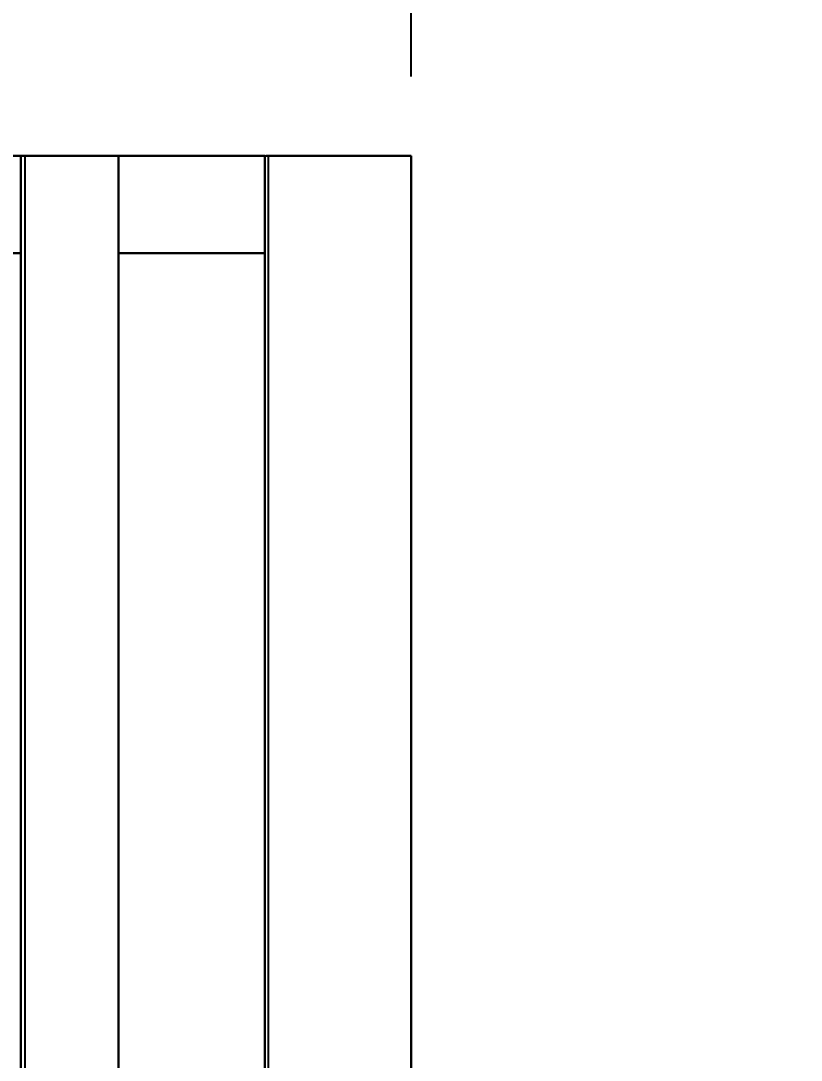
# Model space of a CAD drawing. Header units: millimetres. Extents: x -1379 to 1385823, y -4884429 to 548763.
# Drawn here: x 621563 to 621963, y -2294310 to -2293777 of the extents above; entities that cross this region are included whole.
import ezdxf

# ---------------------------------------------------------------- set-up
doc = ezdxf.new("R2010")
doc.units = ezdxf.units.MM
doc.layers.add('000 - CONCRETE_EX_LOUVERS_DEF_SUB', color=7, linetype='Continuous', plot=False)
doc.layers.add('000 - D I M', color=7, linetype='Continuous')
doc.styles.add('Arial_2', font='arial.ttf', dxfattribs={"height": 3})
doc.dimstyles.new('DPA-DIM-3_0_T-T', dxfattribs={"dimscale": 304.8, "dimtxt": 306.07782, "dimasz": 0.656168, "dimexe": 0.656168, "dimexo": 0.0625, "dimgap": 0.164042, "dimtad": 1, "dimdec": 0, "dimzin": 0, "dimdsep": 46, "dimtxsty": 'Arial_2', "dimblk1": 'OBLIQUE', "dimblk2": 'OBLIQUE', "dimsah": 1, "dimcen": 0.09, "dimdle": 0.656168, "dimclrd": 7, "dimclre": 7, "dimclrt": 7, "dimadec": 8, "dimazin": 0, "dimtfac": 1, "dimtdec": 4, "dimtix": 1, "dimtmove": 0, "dimatfit": 3, "dimfxl": 1.312336, "dimfxlon": 1, "dimtvp": 1, "dimtolj": 1, "dimtzin": 0, "dimarcsym": 2})

# ---------------------------------------------------------------- blocks, each defined once
blk = doc.blocks.new('DPA_CP_Entrance Louver Grill Vertical Z - Louver Grill Vertical Z-5247632-IV01 - ELEVATION 4')
at = {"layer": '000 - CONCRETE_EX_LOUVERS_DEF_SUB', "color": 7}
for p, q in [((2315277.73, 111625), (2315227.73, 111625)), ((2315227.73, 111625), (2315277.73, 111625)), ((2315277.73, 111625), (2315227.73, 111625)), ((2315227.73, 111625), (2315277.73, 111625)), ((2315277.73, 111625), (2315277.73, 109825)), ((2315277.73, 109825), (2315277.73, 111625)), ((2315277.73, 111625), (2315277.73, 109825)), ((2315277.73, 109825), (2315277.73, 111625)), ((2315277.73, 111575), (2315277.73, 111625)), ((2315277.73, 111625), (2315352.73, 111625)), ((2315352.73, 111625), (2315277.73, 111625)), ((2315277.73, 111625), (2315277.73, 111575)), ((2315352.73, 111625), (2315352.73, 109825)), ((2315352.73, 109825), (2315352.73, 111625)), ((2315352.73, 111625), (2315354.73, 111625)), ((2315352.73, 111625), (2315352.73, 109825)), ((2315352.73, 109825), (2315352.73, 111625)), ((2315352.73, 111625), (2315352.73, 111575)), ((2315352.73, 111575), (2315352.73, 111625)), ((2315353.33, 111625), (2315427.73, 111625)), ((2315354.73, 111625), (2315353.33, 111625)), ((2315427.73, 111625), (2315353.33, 111625)), ((2315427.73, 111625), (2315354.73, 111625)), ((2315354.73, 111625), (2315427.73, 111625)), ((2315354.73, 109825), (2315354.73, 111625)), ((2315354.73, 109825), (2315354.73, 111625)), ((2315427.73, 111625), (2315427.73, 109825)), ((2315427.73, 111625), (2315427.73, 109825)), ((2315427.73, 109825), (2315427.73, 111625)), ((2315427.73, 109825), (2315427.73, 111625)), ((2315227.73, 109885), (2315227.73, 111575)), ((2315227.73, 109885), (2315227.73, 111575)), ((2315352.73, 111575), (2315277.73, 111575)), ((2315277.73, 111575), (2315352.73, 111575))]:
    blk.add_line(p, q, dxfattribs=at)
blk = doc.blocks.new('GM_Louver Grill Vertical Z1 - Z Profile-5053999-IV01 - ELEVATION 4')
at = {"layer": '000 - CONCRETE_EX_LOUVERS_DEF_SUB', "color": 7, "lineweight": 9}
for p, q in [((2315352.73, 111625), (2315352.73, 109825)), ((2315352.73, 109825), (2315352.73, 111625)), ((2315353.33, 111625), (2315425.73, 111625)), ((2315354.73, 111625), (2315353.33, 111625)), ((2315427.73, 111625), (2315354.73, 111625)), ((2315425.73, 111625), (2315427.73, 111625)), ((2315427.73, 109825), (2315427.73, 111625)), ((2315427.73, 109825), (2315427.73, 111625)), ((2315427.73, 109825), (2315427.73, 111625))]:
    blk.add_line(p, q, dxfattribs=at)
blk = doc.blocks.new('DPA_CP_Entrance Louver Grill Vertical Z - Louver Grill Vertical Z-5053933-IV01 - ELEVATION 4')
at = {"layer": '000 - CONCRETE_EX_LOUVERS_DEF_SUB', "color": 7}
for p, q in [((2315277.73, 111625), (2315227.73, 111625)), ((2315227.73, 111625), (2315277.73, 111625)), ((2315277.73, 111625), (2315227.73, 111625)), ((2315227.73, 111625), (2315277.73, 111625)), ((2315277.73, 111625), (2315277.73, 109825)), ((2315277.73, 109825), (2315277.73, 111625)), ((2315277.73, 111625), (2315277.73, 109825)), ((2315277.73, 109825), (2315277.73, 111625)), ((2315277.73, 111575), (2315277.73, 111625)), ((2315277.73, 111625), (2315352.73, 111625)), ((2315352.73, 111625), (2315277.73, 111625)), ((2315277.73, 111625), (2315277.73, 111575)), ((2315352.73, 111625), (2315352.73, 109825)), ((2315352.73, 109825), (2315352.73, 111625)), ((2315352.73, 111625), (2315352.73, 109825)), ((2315352.73, 109825), (2315352.73, 111625)), ((2315352.73, 111625), (2315352.73, 111575)), ((2315352.73, 111575), (2315352.73, 111625)), ((2315353.33, 111625), (2315427.73, 111625)), ((2315354.73, 111625), (2315353.33, 111625)), ((2315353.33, 111625), (2315354.73, 111625)), ((2315427.73, 111625), (2315353.33, 111625)), ((2315427.73, 111625), (2315354.73, 111625)), ((2315354.73, 111625), (2315427.73, 111625)), ((2315427.73, 111625), (2315427.73, 109825)), ((2315427.73, 111625), (2315427.73, 109825)), ((2315427.73, 109825), (2315427.73, 111625)), ((2315427.73, 109825), (2315427.73, 111625)), ((2315227.73, 109885), (2315227.73, 111575)), ((2315227.73, 109885), (2315227.73, 111575)), ((2315227.73, 109885), (2315227.73, 111575)), ((2315227.73, 109885), (2315227.73, 111575)), ((2315352.73, 111575), (2315277.73, 111575)), ((2315277.73, 111575), (2315352.73, 111575))]:
    blk.add_line(p, q, dxfattribs=at)
blk = doc.blocks.new('DPA_CP_Entrance Louver Grill Vertical Z - Louver Grill Vertical Z-V168-IV01 - ELEVATION 4')
at = {"layer": '000 - CONCRETE_EX_LOUVERS_DEF_SUB', "color": 7}
for p, q in [((2315277.73, 111625), (2315227.73, 111625)), ((2315227.73, 111625), (2315277.73, 111625)), ((2315277.73, 111625), (2315227.73, 111625)), ((2315227.73, 111625), (2315277.73, 111625)), ((2315277.73, 111625), (2315277.73, 109825)), ((2315277.73, 109825), (2315277.73, 111625)), ((2315277.73, 111625), (2315277.73, 109825)), ((2315277.73, 109825), (2315277.73, 111625)), ((2315277.73, 111575), (2315277.73, 111625)), ((2315277.73, 111625), (2315352.73, 111625)), ((2315352.73, 111625), (2315277.73, 111625)), ((2315277.73, 111625), (2315277.73, 111575)), ((2315352.73, 111625), (2315352.73, 109825)), ((2315352.73, 109825), (2315352.73, 111625)), ((2315352.73, 111625), (2315352.73, 109825)), ((2315352.73, 109825), (2315352.73, 111625)), ((2315352.73, 111625), (2315352.73, 111575)), ((2315352.73, 111575), (2315352.73, 111625)), ((2315353.33, 111625), (2315427.73, 111625)), ((2315354.73, 111625), (2315353.33, 111625)), ((2315353.33, 111625), (2315354.73, 111625)), ((2315427.73, 111625), (2315353.33, 111625)), ((2315427.73, 111625), (2315354.73, 111625)), ((2315354.73, 111625), (2315427.73, 111625)), ((2315427.73, 111625), (2315427.73, 109825)), ((2315427.73, 111625), (2315427.73, 109825)), ((2315427.73, 109825), (2315427.73, 111625)), ((2315427.73, 109825), (2315427.73, 111625)), ((2315227.73, 109885), (2315227.73, 111575)), ((2315227.73, 109885), (2315227.73, 111575)), ((2315227.73, 109885), (2315227.73, 111575)), ((2315227.73, 109885), (2315227.73, 111575)), ((2315352.73, 111575), (2315277.73, 111575)), ((2315277.73, 111575), (2315352.73, 111575))]:
    blk.add_line(p, q, dxfattribs=at)
blk = doc.blocks.new('GM_Louver Grill Vertical Z1 - Z Profile-V169-IV01 - ELEVATION 4')
at = {"layer": '000 - CONCRETE_EX_LOUVERS_DEF_SUB', "color": 7, "lineweight": 9}
for p, q in [((2315352.73, 111625), (2315352.73, 109825)), ((2315352.73, 109825), (2315352.73, 111625)), ((2315353.33, 111625), (2315425.73, 111625)), ((2315354.73, 111625), (2315353.33, 111625)), ((2315427.73, 111625), (2315354.73, 111625)), ((2315425.73, 111625), (2315427.73, 111625)), ((2315427.73, 109825), (2315427.73, 111625)), ((2315427.73, 109825), (2315427.73, 111625)), ((2315427.73, 109825), (2315427.73, 111625))]:
    blk.add_line(p, q, dxfattribs=at)
blk = doc.blocks.new('GM_Louver Grill Vertical Z1 - Z Profile-V170-IV01 - ELEVATION 4')
at = {"layer": '000 - CONCRETE_EX_LOUVERS_DEF_SUB', "color": 7, "lineweight": 9}
for p, q in [((2315352.73, 111625), (2315352.73, 109825)), ((2315352.73, 109825), (2315352.73, 111625)), ((2315353.33, 111625), (2315425.73, 111625)), ((2315354.73, 111625), (2315353.33, 111625)), ((2315427.73, 111625), (2315354.73, 111625)), ((2315425.73, 111625), (2315427.73, 111625)), ((2315427.73, 109825), (2315427.73, 111625)), ((2315427.73, 109825), (2315427.73, 111625)), ((2315427.73, 109825), (2315427.73, 111625))]:
    blk.add_line(p, q, dxfattribs=at)
blk = doc.blocks.new('GM_Louver Grill Vertical Z1 - Z Profile-V171-IV01 - ELEVATION 4')
at = {"layer": '000 - CONCRETE_EX_LOUVERS_DEF_SUB', "color": 7, "lineweight": 9}
for p, q in [((2315352.73, 111625), (2315352.73, 109825)), ((2315352.73, 109825), (2315352.73, 111625)), ((2315353.33, 111625), (2315425.73, 111625)), ((2315354.73, 111625), (2315353.33, 111625)), ((2315427.73, 111625), (2315354.73, 111625)), ((2315425.73, 111625), (2315427.73, 111625)), ((2315427.73, 109825), (2315427.73, 111625)), ((2315427.73, 109825), (2315427.73, 111625)), ((2315427.73, 109825), (2315427.73, 111625))]:
    blk.add_line(p, q, dxfattribs=at)
blk = doc.blocks.new('GM_Louver Grill Vertical Z1 - Z Profile-V172-IV01 - ELEVATION 4')
at = {"layer": '000 - CONCRETE_EX_LOUVERS_DEF_SUB', "color": 7, "lineweight": 9}
for p, q in [((2315352.73, 111625), (2315352.73, 109825)), ((2315352.73, 109825), (2315352.73, 111625)), ((2315353.33, 111625), (2315425.73, 111625)), ((2315354.73, 111625), (2315353.33, 111625)), ((2315427.73, 111625), (2315354.73, 111625)), ((2315425.73, 111625), (2315427.73, 111625)), ((2315427.73, 109825), (2315427.73, 111625)), ((2315427.73, 109825), (2315427.73, 111625)), ((2315427.73, 109825), (2315427.73, 111625))]:
    blk.add_line(p, q, dxfattribs=at)
blk = doc.blocks.new('DPA_CP_Entrance Louver Grill Vertical Z - Louver Grill Vertical Z-5243039-IV01 - ELEVATION 4')
at = {"layer": '000 - CONCRETE_EX_LOUVERS_DEF_SUB', "color": 7}
for p, q in [((2315277.73, 111625), (2313909.73, 111625)), ((2315277.73, 111625), (2313909.73, 111625)), ((2315277.73, 111625), (2315227.73, 111625)), ((2315227.73, 111625), (2315277.73, 111625)), ((2315227.73, 111625), (2315277.73, 111625)), ((2315229.73, 111625), (2315227.73, 111625)), ((2315277.73, 111625), (2315229.73, 111625)), ((2315277.73, 111625), (2315277.73, 109825)), ((2315277.73, 109825), (2315277.73, 111625)), ((2315277.73, 109825), (2315277.73, 111625)), ((2315277.73, 109825), (2315277.73, 111625)), ((2315277.73, 111575), (2315277.73, 111625)), ((2315277.73, 111625), (2315277.73, 111575)), ((2313960.23, 111575), (2315227.73, 111575)), ((2315227.73, 111575), (2313960.23, 111575)), ((2315227.73, 109885), (2315227.73, 111575)), ((2315227.73, 109885), (2315227.73, 111575)), ((2315227.73, 111575), (2315227.73, 109885)), ((2315227.73, 109885), (2315227.73, 111575)), ((2315227.73, 109885), (2315227.73, 111575)), ((2315227.73, 109885), (2315227.73, 111575))]:
    blk.add_line(p, q, dxfattribs=at)
blk = doc.blocks.new('GM_Louver Grill Vertical Z1 - Z Profile-V173-IV01 - ELEVATION 4')
at = {"layer": '000 - CONCRETE_EX_LOUVERS_DEF_SUB', "color": 7, "lineweight": 9}
blk.add_line((2315227.73, 109885), (2315227.73, 111575), dxfattribs=at)
blk = doc.blocks.new('DPA_CP_Entrance Louver Grill Vertical Z - Louver Grill Vertical Z-5242974-IV01 - ELEVATION 4')
at = {"layer": '000 - CONCRETE_EX_LOUVERS_DEF_SUB', "color": 7}
for p, q in [((2313910.23, 111625), (2315277.73, 111625)), ((2313910.23, 111625), (2315277.73, 111625)), ((2315227.73, 111625), (2315277.73, 111625)), ((2315277.73, 111625), (2315227.73, 111625)), ((2315227.73, 111625), (2315229.73, 111625)), ((2315277.73, 111625), (2315227.73, 111625)), ((2315227.73, 111625), (2315227.73, 109825)), ((2315227.73, 109825), (2315227.73, 111625)), ((2315229.73, 111625), (2315277.73, 111625)), ((2315229.73, 111625), (2315229.73, 109825)), ((2315229.73, 111625), (2315229.73, 109825)), ((2315277.73, 109825), (2315277.73, 111625)), ((2315277.73, 109825), (2315277.73, 111625)), ((2315277.73, 111625), (2315277.73, 109825)), ((2315277.73, 111625), (2315277.73, 109825)), ((2315277.73, 111575), (2315277.73, 111625)), ((2315277.73, 111625), (2315277.73, 111575)), ((2315227.73, 111575), (2313960.23, 111575)), ((2313960.23, 111575), (2315227.73, 111575)), ((2315227.73, 111575), (2315227.73, 109885)), ((2315227.73, 109885), (2315227.73, 111575)), ((2315227.73, 111575), (2315227.73, 109885)), ((2315227.73, 109885), (2315227.73, 111575))]:
    blk.add_line(p, q, dxfattribs=at)
blk = doc.blocks.new('_Oblique')
at = {"color": 7, "linetype": 'ByBlock', "lineweight": -2}
blk.add_line((-0.5, -0.5), (0.5, 0.5), dxfattribs=at)
blk = doc.blocks.new('*D1897')
at = {"layer": '000 - D I M', "color": 7, "lineweight": -2, "transparency": 16777216}
for p, q in [((617707.78, -2293043.37), (617707.78, -2293624.32)), ((621762.78, -2293805.27), (621762.78, -2293224.32)), ((617507.78, -2293424.32), (621962.78, -2293424.32))]:
    blk.add_line(p, q, dxfattribs=at)
at = {"layer": 'Defpoints', "color": 7, "transparency": 16777216}
for p in [(617707.78, -2293024.32), (621762.78, -2293424.32), (621762.78, -2293824.32)]:
    blk.add_point(p, dxfattribs=at)
at = {"layer": '000 - D I M', "color": 7, "lineweight": -2, "transparency": 16777216, "xscale": 200, "yscale": 200, "zscale": 200, "rotation": 180}
blk.add_blockref('_Oblique', (617707.78, -2293424.32), dxfattribs=at)
at = {"layer": '000 - D I M', "color": 7, "lineweight": -2, "transparency": 16777216, "xscale": 200, "yscale": 200, "zscale": 200}
blk.add_blockref('_Oblique', (621762.78, -2293424.32), dxfattribs=at)
at = {"layer": '000 - D I M', "color": 7, "transparency": 16777216, "insert": (619735.28, -2293372.79), "char_height": 3, "width": 1107.5308, "attachment_point": 5, "style": 'Arial_2'}
blk.add_mtext('\\A1;4055', dxfattribs=at)

msp = doc.modelspace()

# ---------------------------------------------------------------- block references
at = {"layer": '000 - CONCRETE_EX_LOUVERS_DEF_SUB', "color": 7}
for name in ['DPA_CP_Entrance Louver Grill Vertical Z - Louver Grill Vertical Z-5243039-IV01 - ELEVATION 4', 'DPA_CP_Entrance Louver Grill Vertical Z - Louver Grill Vertical Z-5242974-IV01 - ELEVATION 4', 'DPA_CP_Entrance Louver Grill Vertical Z - Louver Grill Vertical Z-5247632-IV01 - ELEVATION 4', 'DPA_CP_Entrance Louver Grill Vertical Z - Louver Grill Vertical Z-5053933-IV01 - ELEVATION 4', 'DPA_CP_Entrance Louver Grill Vertical Z - Louver Grill Vertical Z-5053933-IV01 - ELEVATION 4', 'DPA_CP_Entrance Louver Grill Vertical Z - Louver Grill Vertical Z-5053933-IV01 - ELEVATION 4', 'DPA_CP_Entrance Louver Grill Vertical Z - Louver Grill Vertical Z-5053933-IV01 - ELEVATION 4', 'DPA_CP_Entrance Louver Grill Vertical Z - Louver Grill Vertical Z-5053933-IV01 - ELEVATION 4', 'DPA_CP_Entrance Louver Grill Vertical Z - Louver Grill Vertical Z-5053933-IV01 - ELEVATION 4', 'DPA_CP_Entrance Louver Grill Vertical Z - Louver Grill Vertical Z-5053933-IV01 - ELEVATION 4', 'DPA_CP_Entrance Louver Grill Vertical Z - Louver Grill Vertical Z-5053933-IV01 - ELEVATION 4', 'DPA_CP_Entrance Louver Grill Vertical Z - Louver Grill Vertical Z-5053933-IV01 - ELEVATION 4', 'DPA_CP_Entrance Louver Grill Vertical Z - Louver Grill Vertical Z-V168-IV01 - ELEVATION 4', 'GM_Louver Grill Vertical Z1 - Z Profile-5053999-IV01 - ELEVATION 4', 'GM_Louver Grill Vertical Z1 - Z Profile-5053999-IV01 - ELEVATION 4', 'GM_Louver Grill Vertical Z1 - Z Profile-5053999-IV01 - ELEVATION 4', 'GM_Louver Grill Vertical Z1 - Z Profile-5053999-IV01 - ELEVATION 4', 'GM_Louver Grill Vertical Z1 - Z Profile-5053999-IV01 - ELEVATION 4', 'GM_Louver Grill Vertical Z1 - Z Profile-5053999-IV01 - ELEVATION 4', 'GM_Louver Grill Vertical Z1 - Z Profile-5053999-IV01 - ELEVATION 4', 'GM_Louver Grill Vertical Z1 - Z Profile-5053999-IV01 - ELEVATION 4', 'GM_Louver Grill Vertical Z1 - Z Profile-5053999-IV01 - ELEVATION 4', 'GM_Louver Grill Vertical Z1 - Z Profile-5053999-IV01 - ELEVATION 4', 'GM_Louver Grill Vertical Z1 - Z Profile-5053999-IV01 - ELEVATION 4', 'GM_Louver Grill Vertical Z1 - Z Profile-5053999-IV01 - ELEVATION 4', 'GM_Louver Grill Vertical Z1 - Z Profile-5053999-IV01 - ELEVATION 4', 'GM_Louver Grill Vertical Z1 - Z Profile-5053999-IV01 - ELEVATION 4', 'GM_Louver Grill Vertical Z1 - Z Profile-5053999-IV01 - ELEVATION 4', 'GM_Louver Grill Vertical Z1 - Z Profile-5053999-IV01 - ELEVATION 4', 'GM_Louver Grill Vertical Z1 - Z Profile-5053999-IV01 - ELEVATION 4', 'GM_Louver Grill Vertical Z1 - Z Profile-5053999-IV01 - ELEVATION 4', 'GM_Louver Grill Vertical Z1 - Z Profile-5053999-IV01 - ELEVATION 4', 'GM_Louver Grill Vertical Z1 - Z Profile-5053999-IV01 - ELEVATION 4', 'GM_Louver Grill Vertical Z1 - Z Profile-5053999-IV01 - ELEVATION 4', 'GM_Louver Grill Vertical Z1 - Z Profile-5053999-IV01 - ELEVATION 4', 'GM_Louver Grill Vertical Z1 - Z Profile-5053999-IV01 - ELEVATION 4', 'GM_Louver Grill Vertical Z1 - Z Profile-5053999-IV01 - ELEVATION 4', 'GM_Louver Grill Vertical Z1 - Z Profile-5053999-IV01 - ELEVATION 4', 'GM_Louver Grill Vertical Z1 - Z Profile-5053999-IV01 - ELEVATION 4', 'GM_Louver Grill Vertical Z1 - Z Profile-5053999-IV01 - ELEVATION 4', 'GM_Louver Grill Vertical Z1 - Z Profile-5053999-IV01 - ELEVATION 4', 'GM_Louver Grill Vertical Z1 - Z Profile-5053999-IV01 - ELEVATION 4', 'GM_Louver Grill Vertical Z1 - Z Profile-5053999-IV01 - ELEVATION 4', 'GM_Louver Grill Vertical Z1 - Z Profile-5053999-IV01 - ELEVATION 4', 'GM_Louver Grill Vertical Z1 - Z Profile-5053999-IV01 - ELEVATION 4', 'GM_Louver Grill Vertical Z1 - Z Profile-V169-IV01 - ELEVATION 4', 'GM_Louver Grill Vertical Z1 - Z Profile-V169-IV01 - ELEVATION 4', 'GM_Louver Grill Vertical Z1 - Z Profile-V169-IV01 - ELEVATION 4', 'GM_Louver Grill Vertical Z1 - Z Profile-V169-IV01 - ELEVATION 4', 'GM_Louver Grill Vertical Z1 - Z Profile-V169-IV01 - ELEVATION 4', 'GM_Louver Grill Vertical Z1 - Z Profile-V169-IV01 - ELEVATION 4', 'GM_Louver Grill Vertical Z1 - Z Profile-V169-IV01 - ELEVATION 4', 'GM_Louver Grill Vertical Z1 - Z Profile-V169-IV01 - ELEVATION 4', 'GM_Louver Grill Vertical Z1 - Z Profile-V169-IV01 - ELEVATION 4', 'GM_Louver Grill Vertical Z1 - Z Profile-V169-IV01 - ELEVATION 4', 'GM_Louver Grill Vertical Z1 - Z Profile-V169-IV01 - ELEVATION 4', 'GM_Louver Grill Vertical Z1 - Z Profile-V169-IV01 - ELEVATION 4', 'GM_Louver Grill Vertical Z1 - Z Profile-V169-IV01 - ELEVATION 4', 'GM_Louver Grill Vertical Z1 - Z Profile-5053999-IV01 - ELEVATION 4', 'GM_Louver Grill Vertical Z1 - Z Profile-5053999-IV01 - ELEVATION 4', 'GM_Louver Grill Vertical Z1 - Z Profile-5053999-IV01 - ELEVATION 4', 'GM_Louver Grill Vertical Z1 - Z Profile-5053999-IV01 - ELEVATION 4', 'GM_Louver Grill Vertical Z1 - Z Profile-V169-IV01 - ELEVATION 4', 'GM_Louver Grill Vertical Z1 - Z Profile-5053999-IV01 - ELEVATION 4', 'GM_Louver Grill Vertical Z1 - Z Profile-V169-IV01 - ELEVATION 4', 'GM_Louver Grill Vertical Z1 - Z Profile-V169-IV01 - ELEVATION 4', 'GM_Louver Grill Vertical Z1 - Z Profile-V169-IV01 - ELEVATION 4', 'GM_Louver Grill Vertical Z1 - Z Profile-V169-IV01 - ELEVATION 4', 'GM_Louver Grill Vertical Z1 - Z Profile-V169-IV01 - ELEVATION 4', 'GM_Louver Grill Vertical Z1 - Z Profile-V169-IV01 - ELEVATION 4', 'GM_Louver Grill Vertical Z1 - Z Profile-V169-IV01 - ELEVATION 4', 'GM_Louver Grill Vertical Z1 - Z Profile-V169-IV01 - ELEVATION 4', 'GM_Louver Grill Vertical Z1 - Z Profile-V169-IV01 - ELEVATION 4', 'GM_Louver Grill Vertical Z1 - Z Profile-V169-IV01 - ELEVATION 4', 'GM_Louver Grill Vertical Z1 - Z Profile-V169-IV01 - ELEVATION 4', 'GM_Louver Grill Vertical Z1 - Z Profile-V169-IV01 - ELEVATION 4', 'GM_Louver Grill Vertical Z1 - Z Profile-V169-IV01 - ELEVATION 4', 'GM_Louver Grill Vertical Z1 - Z Profile-V169-IV01 - ELEVATION 4', 'GM_Louver Grill Vertical Z1 - Z Profile-V169-IV01 - ELEVATION 4', 'GM_Louver Grill Vertical Z1 - Z Profile-V169-IV01 - ELEVATION 4', 'GM_Louver Grill Vertical Z1 - Z Profile-V169-IV01 - ELEVATION 4', 'GM_Louver Grill Vertical Z1 - Z Profile-V169-IV01 - ELEVATION 4', 'GM_Louver Grill Vertical Z1 - Z Profile-V169-IV01 - ELEVATION 4', 'GM_Louver Grill Vertical Z1 - Z Profile-V169-IV01 - ELEVATION 4', 'GM_Louver Grill Vertical Z1 - Z Profile-V169-IV01 - ELEVATION 4', 'GM_Louver Grill Vertical Z1 - Z Profile-V169-IV01 - ELEVATION 4', 'GM_Louver Grill Vertical Z1 - Z Profile-V169-IV01 - ELEVATION 4', 'GM_Louver Grill Vertical Z1 - Z Profile-V169-IV01 - ELEVATION 4', 'GM_Louver Grill Vertical Z1 - Z Profile-V169-IV01 - ELEVATION 4', 'GM_Louver Grill Vertical Z1 - Z Profile-V169-IV01 - ELEVATION 4', 'GM_Louver Grill Vertical Z1 - Z Profile-V169-IV01 - ELEVATION 4', 'GM_Louver Grill Vertical Z1 - Z Profile-V169-IV01 - ELEVATION 4', 'GM_Louver Grill Vertical Z1 - Z Profile-V169-IV01 - ELEVATION 4', 'GM_Louver Grill Vertical Z1 - Z Profile-V169-IV01 - ELEVATION 4', 'GM_Louver Grill Vertical Z1 - Z Profile-V169-IV01 - ELEVATION 4', 'GM_Louver Grill Vertical Z1 - Z Profile-V169-IV01 - ELEVATION 4', 'GM_Louver Grill Vertical Z1 - Z Profile-V169-IV01 - ELEVATION 4', 'GM_Louver Grill Vertical Z1 - Z Profile-V169-IV01 - ELEVATION 4', 'GM_Louver Grill Vertical Z1 - Z Profile-V169-IV01 - ELEVATION 4', 'GM_Louver Grill Vertical Z1 - Z Profile-V169-IV01 - ELEVATION 4', 'GM_Louver Grill Vertical Z1 - Z Profile-V169-IV01 - ELEVATION 4', 'GM_Louver Grill Vertical Z1 - Z Profile-V169-IV01 - ELEVATION 4', 'GM_Louver Grill Vertical Z1 - Z Profile-V170-IV01 - ELEVATION 4', 'GM_Louver Grill Vertical Z1 - Z Profile-V170-IV01 - ELEVATION 4', 'GM_Louver Grill Vertical Z1 - Z Profile-V170-IV01 - ELEVATION 4', 'GM_Louver Grill Vertical Z1 - Z Profile-V170-IV01 - ELEVATION 4', 'GM_Louver Grill Vertical Z1 - Z Profile-V170-IV01 - ELEVATION 4', 'GM_Louver Grill Vertical Z1 - Z Profile-V170-IV01 - ELEVATION 4', 'GM_Louver Grill Vertical Z1 - Z Profile-V170-IV01 - ELEVATION 4', 'GM_Louver Grill Vertical Z1 - Z Profile-V170-IV01 - ELEVATION 4', 'GM_Louver Grill Vertical Z1 - Z Profile-V170-IV01 - ELEVATION 4', 'GM_Louver Grill Vertical Z1 - Z Profile-V170-IV01 - ELEVATION 4', 'GM_Louver Grill Vertical Z1 - Z Profile-V170-IV01 - ELEVATION 4', 'GM_Louver Grill Vertical Z1 - Z Profile-V170-IV01 - ELEVATION 4', 'GM_Louver Grill Vertical Z1 - Z Profile-V170-IV01 - ELEVATION 4', 'GM_Louver Grill Vertical Z1 - Z Profile-V170-IV01 - ELEVATION 4', 'GM_Louver Grill Vertical Z1 - Z Profile-V170-IV01 - ELEVATION 4', 'GM_Louver Grill Vertical Z1 - Z Profile-V170-IV01 - ELEVATION 4', 'GM_Louver Grill Vertical Z1 - Z Profile-V170-IV01 - ELEVATION 4', 'GM_Louver Grill Vertical Z1 - Z Profile-V170-IV01 - ELEVATION 4', 'GM_Louver Grill Vertical Z1 - Z Profile-V170-IV01 - ELEVATION 4', 'GM_Louver Grill Vertical Z1 - Z Profile-V170-IV01 - ELEVATION 4', 'GM_Louver Grill Vertical Z1 - Z Profile-V170-IV01 - ELEVATION 4', 'GM_Louver Grill Vertical Z1 - Z Profile-V170-IV01 - ELEVATION 4', 'GM_Louver Grill Vertical Z1 - Z Profile-V170-IV01 - ELEVATION 4', 'GM_Louver Grill Vertical Z1 - Z Profile-V170-IV01 - ELEVATION 4', 'GM_Louver Grill Vertical Z1 - Z Profile-V170-IV01 - ELEVATION 4', 'GM_Louver Grill Vertical Z1 - Z Profile-V170-IV01 - ELEVATION 4', 'GM_Louver Grill Vertical Z1 - Z Profile-V170-IV01 - ELEVATION 4', 'GM_Louver Grill Vertical Z1 - Z Profile-V170-IV01 - ELEVATION 4', 'GM_Louver Grill Vertical Z1 - Z Profile-V170-IV01 - ELEVATION 4', 'GM_Louver Grill Vertical Z1 - Z Profile-V170-IV01 - ELEVATION 4', 'GM_Louver Grill Vertical Z1 - Z Profile-V170-IV01 - ELEVATION 4', 'GM_Louver Grill Vertical Z1 - Z Profile-V170-IV01 - ELEVATION 4', 'GM_Louver Grill Vertical Z1 - Z Profile-V170-IV01 - ELEVATION 4', 'GM_Louver Grill Vertical Z1 - Z Profile-V170-IV01 - ELEVATION 4', 'GM_Louver Grill Vertical Z1 - Z Profile-V170-IV01 - ELEVATION 4', 'GM_Louver Grill Vertical Z1 - Z Profile-V170-IV01 - ELEVATION 4', 'GM_Louver Grill Vertical Z1 - Z Profile-V170-IV01 - ELEVATION 4', 'GM_Louver Grill Vertical Z1 - Z Profile-V170-IV01 - ELEVATION 4', 'GM_Louver Grill Vertical Z1 - Z Profile-V171-IV01 - ELEVATION 4', 'GM_Louver Grill Vertical Z1 - Z Profile-V171-IV01 - ELEVATION 4', 'GM_Louver Grill Vertical Z1 - Z Profile-V171-IV01 - ELEVATION 4', 'GM_Louver Grill Vertical Z1 - Z Profile-V171-IV01 - ELEVATION 4', 'GM_Louver Grill Vertical Z1 - Z Profile-V170-IV01 - ELEVATION 4', 'GM_Louver Grill Vertical Z1 - Z Profile-V170-IV01 - ELEVATION 4', 'GM_Louver Grill Vertical Z1 - Z Profile-V170-IV01 - ELEVATION 4', 'GM_Louver Grill Vertical Z1 - Z Profile-V170-IV01 - ELEVATION 4', 'GM_Louver Grill Vertical Z1 - Z Profile-V170-IV01 - ELEVATION 4', 'GM_Louver Grill Vertical Z1 - Z Profile-V170-IV01 - ELEVATION 4', 'GM_Louver Grill Vertical Z1 - Z Profile-V170-IV01 - ELEVATION 4', 'GM_Louver Grill Vertical Z1 - Z Profile-V170-IV01 - ELEVATION 4', 'GM_Louver Grill Vertical Z1 - Z Profile-V170-IV01 - ELEVATION 4', 'GM_Louver Grill Vertical Z1 - Z Profile-V170-IV01 - ELEVATION 4', 'GM_Louver Grill Vertical Z1 - Z Profile-V170-IV01 - ELEVATION 4', 'GM_Louver Grill Vertical Z1 - Z Profile-V170-IV01 - ELEVATION 4', 'GM_Louver Grill Vertical Z1 - Z Profile-V170-IV01 - ELEVATION 4', 'GM_Louver Grill Vertical Z1 - Z Profile-V171-IV01 - ELEVATION 4', 'GM_Louver Grill Vertical Z1 - Z Profile-V170-IV01 - ELEVATION 4', 'GM_Louver Grill Vertical Z1 - Z Profile-V171-IV01 - ELEVATION 4', 'GM_Louver Grill Vertical Z1 - Z Profile-V171-IV01 - ELEVATION 4', 'GM_Louver Grill Vertical Z1 - Z Profile-V171-IV01 - ELEVATION 4', 'GM_Louver Grill Vertical Z1 - Z Profile-V171-IV01 - ELEVATION 4', 'GM_Louver Grill Vertical Z1 - Z Profile-V171-IV01 - ELEVATION 4', 'GM_Louver Grill Vertical Z1 - Z Profile-V171-IV01 - ELEVATION 4', 'GM_Louver Grill Vertical Z1 - Z Profile-V171-IV01 - ELEVATION 4', 'GM_Louver Grill Vertical Z1 - Z Profile-V171-IV01 - ELEVATION 4', 'GM_Louver Grill Vertical Z1 - Z Profile-V171-IV01 - ELEVATION 4', 'GM_Louver Grill Vertical Z1 - Z Profile-V171-IV01 - ELEVATION 4', 'GM_Louver Grill Vertical Z1 - Z Profile-V171-IV01 - ELEVATION 4', 'GM_Louver Grill Vertical Z1 - Z Profile-V171-IV01 - ELEVATION 4', 'GM_Louver Grill Vertical Z1 - Z Profile-V171-IV01 - ELEVATION 4', 'GM_Louver Grill Vertical Z1 - Z Profile-V171-IV01 - ELEVATION 4', 'GM_Louver Grill Vertical Z1 - Z Profile-V171-IV01 - ELEVATION 4', 'GM_Louver Grill Vertical Z1 - Z Profile-V171-IV01 - ELEVATION 4', 'GM_Louver Grill Vertical Z1 - Z Profile-V171-IV01 - ELEVATION 4', 'GM_Louver Grill Vertical Z1 - Z Profile-V171-IV01 - ELEVATION 4', 'GM_Louver Grill Vertical Z1 - Z Profile-V171-IV01 - ELEVATION 4', 'GM_Louver Grill Vertical Z1 - Z Profile-V172-IV01 - ELEVATION 4', 'GM_Louver Grill Vertical Z1 - Z Profile-V172-IV01 - ELEVATION 4', 'GM_Louver Grill Vertical Z1 - Z Profile-V172-IV01 - ELEVATION 4', 'GM_Louver Grill Vertical Z1 - Z Profile-V172-IV01 - ELEVATION 4', 'GM_Louver Grill Vertical Z1 - Z Profile-V172-IV01 - ELEVATION 4', 'GM_Louver Grill Vertical Z1 - Z Profile-V172-IV01 - ELEVATION 4', 'GM_Louver Grill Vertical Z1 - Z Profile-V172-IV01 - ELEVATION 4', 'GM_Louver Grill Vertical Z1 - Z Profile-V172-IV01 - ELEVATION 4', 'GM_Louver Grill Vertical Z1 - Z Profile-V172-IV01 - ELEVATION 4', 'GM_Louver Grill Vertical Z1 - Z Profile-V172-IV01 - ELEVATION 4', 'GM_Louver Grill Vertical Z1 - Z Profile-V172-IV01 - ELEVATION 4', 'GM_Louver Grill Vertical Z1 - Z Profile-V172-IV01 - ELEVATION 4', 'GM_Louver Grill Vertical Z1 - Z Profile-V172-IV01 - ELEVATION 4', 'GM_Louver Grill Vertical Z1 - Z Profile-V172-IV01 - ELEVATION 4', 'GM_Louver Grill Vertical Z1 - Z Profile-V172-IV01 - ELEVATION 4', 'GM_Louver Grill Vertical Z1 - Z Profile-V172-IV01 - ELEVATION 4', 'GM_Louver Grill Vertical Z1 - Z Profile-V172-IV01 - ELEVATION 4', 'GM_Louver Grill Vertical Z1 - Z Profile-V172-IV01 - ELEVATION 4', 'GM_Louver Grill Vertical Z1 - Z Profile-V172-IV01 - ELEVATION 4', 'GM_Louver Grill Vertical Z1 - Z Profile-V172-IV01 - ELEVATION 4', 'GM_Louver Grill Vertical Z1 - Z Profile-V172-IV01 - ELEVATION 4', 'GM_Louver Grill Vertical Z1 - Z Profile-V172-IV01 - ELEVATION 4', 'GM_Louver Grill Vertical Z1 - Z Profile-V172-IV01 - ELEVATION 4', 'GM_Louver Grill Vertical Z1 - Z Profile-V172-IV01 - ELEVATION 4', 'GM_Louver Grill Vertical Z1 - Z Profile-V172-IV01 - ELEVATION 4', 'GM_Louver Grill Vertical Z1 - Z Profile-V172-IV01 - ELEVATION 4', 'GM_Louver Grill Vertical Z1 - Z Profile-V172-IV01 - ELEVATION 4', 'GM_Louver Grill Vertical Z1 - Z Profile-V172-IV01 - ELEVATION 4', 'GM_Louver Grill Vertical Z1 - Z Profile-V172-IV01 - ELEVATION 4', 'GM_Louver Grill Vertical Z1 - Z Profile-5053999-IV01 - ELEVATION 4', 'GM_Louver Grill Vertical Z1 - Z Profile-V172-IV01 - ELEVATION 4', 'GM_Louver Grill Vertical Z1 - Z Profile-V172-IV01 - ELEVATION 4', 'GM_Louver Grill Vertical Z1 - Z Profile-V172-IV01 - ELEVATION 4', 'GM_Louver Grill Vertical Z1 - Z Profile-V172-IV01 - ELEVATION 4', 'GM_Louver Grill Vertical Z1 - Z Profile-V173-IV01 - ELEVATION 4']:
    msp.add_blockref(name, (-1693664.95, -2405470.96), dxfattribs=at)

# ---------------------------------------------------------------- dimensions: what is measured, and where the dimension line sits
at = {"layer": '000 - D I M', "color": 7}
dim = msp.add_linear_dim(base=(621762.78, -2293424.32), p1=(617707.78, -2293024.32), p2=(621762.78, -2293824.32), dimstyle='DPA-DIM-3_0_T-T', override={"dimpost": '<>', "dimclrd": 7, "dimclre": 7, "dimclrt": 7, "dimfxl": 4133.161623}, dxfattribs=at)
dim.commit()
dim.dimension.update_dxf_attribs({"geometry": '*D1897', "text_midpoint": (619735.28, -2293372.79)})

doc.saveas('drawing.dxf')
